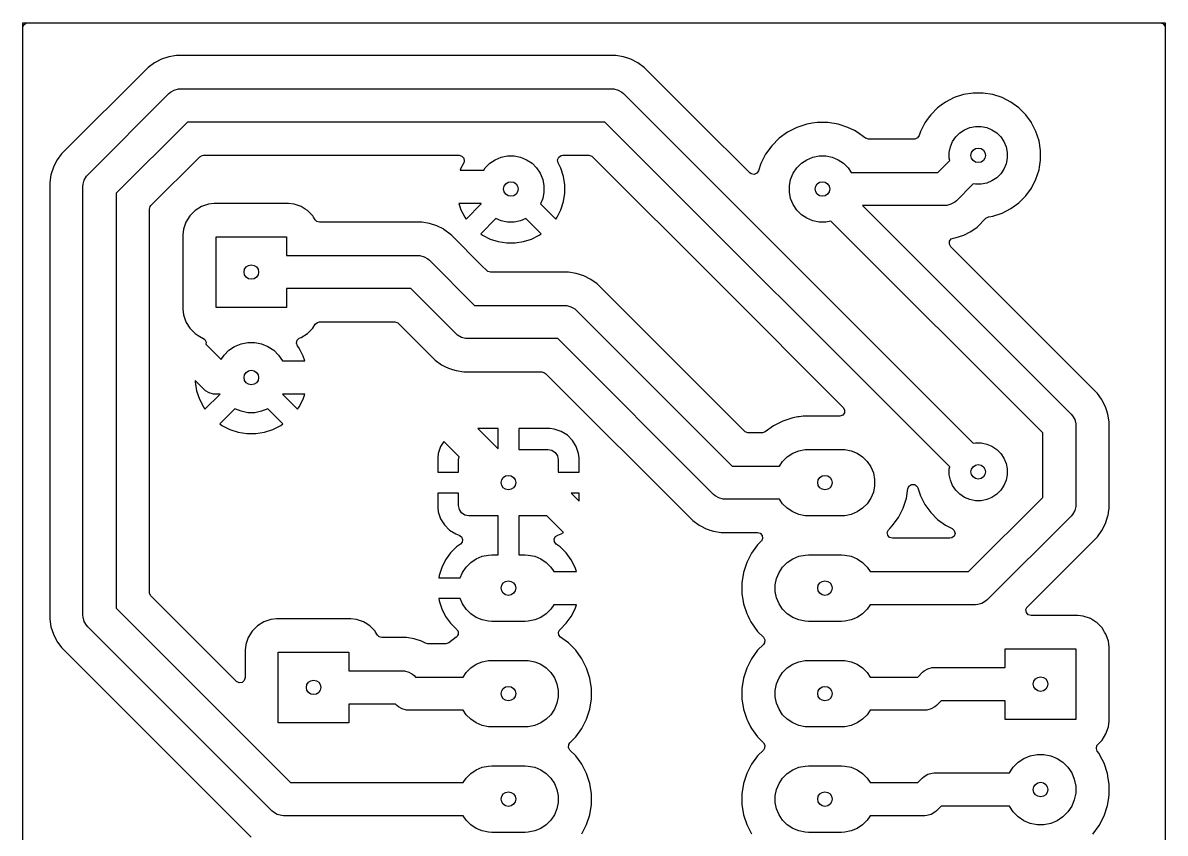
# Model space of a CAD drawing. Extents: x 109.5 to 137, y -107 to -69.5.
# Drawn here: x 109.5 to 137, y -89.01 to -69.5 of the extents above; entities that cross this region are included whole.
import ezdxf

# ---------------------------------------------------------------- set-up
doc = ezdxf.new("R2010")
doc.units = 0
doc.layers.add('BLACK', color=7, linetype='CONTINUOUS')

msp = doc.modelspace()

# ---------------------------------------------------------------- linework, layer by layer
at = {"layer": 'BLACK', "linetype": 'CONTINUOUS'}
for p, q in [((109.5, -69.5), (137, -69.5)), ((109.5, -107), (109.5, -69.5)), ((109.5, -69.624), (109.519685, -69.556961)), ((109.519685, -69.556961), (109.572489, -69.511206)), ((109.572489, -69.511206), (109.624, -69.5)), ((109.624, -69.5), (136.876, -69.5)), ((136.876, -69.5), (136.943039, -69.519685)), ((136.943039, -69.519685), (136.988794, -69.572489)), ((136.988794, -69.572489), (137, -69.624)), ((137, -69.5), (137, -107)), ((109.5, -73.343713), (109.5, -69.624)), ((137, -69.624), (137, -106.876)), ((112.836165, -70.375254), (112.6678, -70.46104)), ((113.015885, -70.316859), (112.836165, -70.375254)), ((113.202513, -70.2873), (113.015885, -70.316859)), ((113.202518, -70.2873), (113.202513, -70.2873)), ((113.391481, -70.2873), (113.202518, -70.2873)), ((123.772281, -70.2873), (113.391481, -70.2873)), ((123.772286, -70.2873), (123.772281, -70.2873)), ((123.958918, -70.316859), (123.772286, -70.2873)), ((124.138636, -70.375254), (123.958918, -70.316859)), ((124.306999, -70.46104), (124.138636, -70.375254)), ((112.514923, -70.572112), (110.430906, -72.656129)), ((112.6678, -70.46104), (112.514923, -70.572112)), ((124.459874, -70.57211), (124.306999, -70.46104)), ((125.79133, -71.903567), (124.459874, -70.57211)), ((111.063757, -73.155357), (113.014157, -71.204957)), ((113.014157, -71.204957), (113.053495, -71.170459)), ((113.053495, -71.170459), (113.143926, -71.118248)), ((113.143926, -71.118248), (113.24479, -71.091222)), ((113.24479, -71.091222), (113.297, -71.0878)), ((113.297, -71.0878), (123.6778, -71.0878)), ((123.6778, -71.0878), (123.73001, -71.091222)), ((123.73001, -71.091222), (123.830874, -71.118248)), ((123.830874, -71.118248), (123.921305, -71.170459)), ((123.921305, -71.170459), (123.960643, -71.204957)), ((123.960643, -71.204957), (132.379398, -79.623712)), ((132.381903, -71.1895), (132.148631, -71.226446)), ((132.381908, -71.1895), (132.381903, -71.1895)), ((132.618092, -71.1895), (132.381908, -71.1895)), ((132.618097, -71.1895), (132.618092, -71.1895)), ((132.851368, -71.226446), (132.618097, -71.1895)), ((131.60455, -71.485862), (131.52249, -71.545483)), ((131.713566, -71.406657), (131.60455, -71.485862)), ((131.924003, -71.299433), (131.713566, -71.406657)), ((132.148631, -71.226446), (131.924003, -71.299433)), ((133.075996, -71.299433), (132.851368, -71.226446)), ((133.286433, -71.406657), (133.075996, -71.299433)), ((133.47751, -71.545483), (133.286433, -71.406657)), ((131.355483, -71.71249), (131.295862, -71.79455)), ((131.355485, -71.712488), (131.355483, -71.71249)), ((131.522487, -71.545485), (131.355485, -71.712487)), ((131.355485, -71.712487), (131.355485, -71.712488)), ((131.522488, -71.545485), (131.522487, -71.545485)), ((131.52249, -71.545483), (131.522488, -71.545485)), ((133.644517, -71.71249), (133.47751, -71.545483)), ((133.780388, -71.8995), (133.644517, -71.71249)), ((113.462686, -71.8878), (111.7466, -73.603886)), ((123.512114, -71.8878), (113.462686, -71.8878)), ((131.813712, -80.189398), (123.512114, -71.8878)), ((127.002682, -73.114919), (125.79133, -71.903567)), ((128.135616, -72.01676), (127.911151, -72.131132)), ((128.375214, -71.93891), (128.135616, -72.01676)), ((128.499626, -71.919205), (128.375214, -71.93891)), ((128.624038, -71.8995), (128.499626, -71.919205)), ((128.875962, -71.8995), (128.624038, -71.8995)), ((129.124785, -71.93891), (128.875962, -71.8995)), ((129.364383, -72.01676), (129.124785, -71.93891)), ((129.518747, -72.095413), (129.364383, -72.01676)), ((131.216657, -71.903566), (131.109433, -72.114005)), ((131.295862, -71.79455), (131.216657, -71.903566)), ((132.170022, -72.072655), (132.296801, -72.020142)), ((132.296801, -72.020142), (132.431388, -71.993371)), ((132.431388, -71.993371), (132.568612, -71.993371)), ((132.568612, -71.993371), (132.703199, -72.020142)), ((132.703199, -72.020142), (132.829978, -72.072655)), ((133.783342, -71.903566), (133.780388, -71.8995)), ((133.890566, -72.114003), (133.783342, -71.903566)), ((127.707345, -72.279205), (127.529205, -72.457345)), ((127.70735, -72.279201), (127.707345, -72.279205)), ((127.911151, -72.131132), (127.70735, -72.279201)), ((129.588845, -72.13113), (129.518747, -72.095413)), ((129.588847, -72.131131), (129.588845, -72.13113)), ((129.588848, -72.131132), (129.588847, -72.131131)), ((129.787993, -72.275818), (129.588848, -72.131132)), ((129.793839, -72.279815), (129.787993, -72.275818)), ((129.860878, -72.2995), (129.793839, -72.279815)), ((130.959071, -72.2995), (129.860878, -72.2995)), ((130.973206, -72.298692), (130.959071, -72.2995)), ((131.037564, -72.271494), (130.973206, -72.298692)), ((131.077002, -72.213818), (131.037564, -72.271494)), ((131.109433, -72.114005), (131.077002, -72.213818)), ((131.882655, -72.360022), (131.958893, -72.245925)), ((131.958893, -72.245925), (132.055925, -72.148893)), ((132.055925, -72.148893), (132.170022, -72.072655)), ((132.829978, -72.072655), (132.944075, -72.148893)), ((132.944075, -72.148893), (133.041107, -72.245925)), ((133.041107, -72.245925), (133.117345, -72.360022)), ((133.963553, -72.338631), (133.890566, -72.114003)), ((127.529201, -72.45735), (127.381132, -72.661151)), ((127.529205, -72.457345), (127.529201, -72.45735)), ((131.803371, -72.621388), (131.830142, -72.486801)), ((131.830142, -72.486801), (131.882655, -72.360022)), ((133.117345, -72.360022), (133.169858, -72.486801)), ((133.169858, -72.486801), (133.196629, -72.621388)), ((134.0005, -72.571902), (133.963553, -72.338631)), ((134.0005, -72.808097), (134.0005, -72.571902)), ((110.31984, -72.809), (110.234054, -72.977363)), ((110.373471, -72.735185), (110.31984, -72.809)), ((110.38601, -72.717926), (110.373471, -72.735185)), ((110.391874, -72.709854), (110.38601, -72.717926)), ((110.430906, -72.656129), (110.391874, -72.709854)), ((112.583419, -73.899145), (113.757945, -72.724619)), ((113.757945, -72.724619), (113.819268, -72.691134)), ((113.819268, -72.691134), (113.845626, -72.6883)), ((113.845626, -72.6883), (120.002208, -72.6883)), ((120.002208, -72.6883), (120.069247, -72.707985)), ((120.112693, -72.868595), (120.045244, -73.000968)), ((120.069247, -72.707985), (120.115002, -72.760789)), ((120.124946, -72.829947), (120.112693, -72.868595)), ((120.115002, -72.760789), (120.124946, -72.829947)), ((120.742485, -72.881592), (120.872883, -72.794463)), ((120.872883, -72.794463), (121.017772, -72.734448)), ((121.017772, -72.734448), (121.171586, -72.703852)), ((121.171586, -72.703852), (121.328414, -72.703852)), ((121.328414, -72.703852), (121.482228, -72.734448)), ((121.482228, -72.734448), (121.627117, -72.794463)), ((121.627117, -72.794463), (121.757515, -72.881592)), ((122.374411, -72.799926), (122.400687, -72.735185)), ((122.387307, -72.868595), (122.374411, -72.799926)), ((122.454755, -73.000968), (122.387307, -72.868595)), ((122.400687, -72.735185), (122.457794, -72.694928)), ((122.457794, -72.694928), (122.497792, -72.6883)), ((122.497792, -72.6883), (123.129174, -72.6883)), ((123.129174, -72.6883), (123.196213, -72.707985)), ((123.196213, -72.707985), (123.216855, -72.724619)), ((123.216855, -72.724619), (126.279748, -75.787512)), ((127.381132, -72.661151), (127.26676, -72.885616)), ((128.242485, -72.881592), (128.372883, -72.794463)), ((128.372883, -72.794463), (128.517772, -72.734448)), ((128.517772, -72.734448), (128.671586, -72.703852)), ((128.671586, -72.703852), (128.828414, -72.703852)), ((128.828414, -72.703852), (128.982228, -72.734448)), ((128.982228, -72.734448), (129.127117, -72.794463)), ((129.127117, -72.794463), (129.257515, -72.881592)), ((131.524314, -73.1), (131.813712, -72.810601)), ((131.803371, -72.758612), (131.803371, -72.621388)), ((131.813712, -72.810601), (131.803371, -72.758612)), ((133.196629, -72.758612), (133.169858, -72.893199)), ((133.196629, -72.621388), (133.196629, -72.758612)), ((133.97369, -72.977368), (134.0005, -72.808097)), ((110.234054, -72.977363), (110.175659, -73.157081)), ((120.045244, -73.000968), (120.029865, -73.0483)), ((120.029865, -73.0483), (120.594298, -73.0483)), ((120.594298, -73.0483), (120.631592, -72.992485)), ((120.631592, -72.992485), (120.742485, -72.881592)), ((121.757515, -72.881592), (121.868408, -72.992485)), ((121.868408, -72.992485), (121.955537, -73.122883)), ((121.955537, -73.122883), (122.015552, -73.267772)), ((122.51799, -73.195582), (122.454755, -73.000968)), ((127.035651, -73.138515), (127.002682, -73.114919)), ((127.104497, -73.15043), (127.035651, -73.138515)), ((127.168856, -73.123232), (127.104497, -73.15043)), ((127.208294, -73.065557), (127.168856, -73.123232)), ((127.26676, -72.885616), (127.208294, -73.065557)), ((127.984448, -73.267772), (128.044463, -73.122883)), ((128.044463, -73.122883), (128.131592, -72.992485)), ((128.131592, -72.992485), (128.242485, -72.881592)), ((129.257515, -72.881592), (129.368408, -72.992485)), ((129.368408, -72.992485), (129.440247, -73.1)), ((129.440247, -73.1), (131.524314, -73.1)), ((133.041107, -73.134075), (132.944075, -73.231107)), ((133.117345, -73.019978), (133.041107, -73.134075)), ((133.169858, -72.893199), (133.117345, -73.019978)), ((133.890568, -73.265992), (133.963553, -73.041368)), ((133.963553, -73.041368), (133.97369, -72.977368)), ((109.5, -106.876), (109.5, -73.343713)), ((110.175659, -73.157081), (110.1461, -73.343713)), ((110.1461, -73.343713), (110.1461, -83.854386)), ((110.9466, -73.4382), (110.950022, -73.38599)), ((110.950022, -73.38599), (110.977048, -73.285126)), ((110.977048, -73.285126), (111.029259, -73.194695)), ((111.029259, -73.194695), (111.063757, -73.155357)), ((122.015552, -73.267772), (122.046148, -73.421586)), ((122.046148, -73.421586), (122.046148, -73.578414)), ((122.55, -73.397682), (122.51799, -73.195582)), ((122.55, -73.602317), (122.55, -73.397682)), ((127.953852, -73.421586), (127.984448, -73.267772)), ((127.953852, -73.578414), (127.953852, -73.421586)), ((132.379398, -73.376287), (131.972843, -73.782843)), ((132.431388, -73.386629), (132.379398, -73.376287)), ((132.568612, -73.386629), (132.431388, -73.386629)), ((132.703199, -73.359858), (132.568612, -73.386629)), ((132.829978, -73.307345), (132.703199, -73.359858)), ((132.944075, -73.231107), (132.829978, -73.307345)), ((133.783343, -73.476433), (133.890568, -73.265992)), ((110.9466, -83.7599), (110.9466, -73.4382)), ((111.7466, -73.603886), (111.7466, -83.594214)), ((122.046148, -73.578414), (122.015552, -73.732228)), ((122.51799, -73.804417), (122.55, -73.602317)), ((127.984448, -73.732228), (127.953852, -73.578414)), ((133.47751, -73.834517), (133.644517, -73.66751)), ((133.644517, -73.66751), (133.783343, -73.476433)), ((112.5471, -73.986826), (112.566785, -73.919787)), ((112.566785, -73.919787), (112.583419, -73.899145)), ((113.800476, -73.924211), (113.647737, -74.020184)), ((113.970745, -73.864631), (113.800476, -73.924211)), ((113.97075, -73.86463), (113.970745, -73.864631)), ((114.105039, -73.8495), (113.97075, -73.86463)), ((114.105046, -73.8495), (114.105039, -73.8495)), ((115.894954, -73.8495), (114.105046, -73.8495)), ((115.89496, -73.8495), (115.894954, -73.8495)), ((116.029249, -73.86463), (115.89496, -73.8495)), ((116.029254, -73.864631), (116.029249, -73.86463)), ((116.199523, -73.924211), (116.029254, -73.864631)), ((116.299173, -73.986826), (116.199523, -73.924211)), ((119.996268, -73.8483), (120.045244, -73.999031)), ((120.532527, -73.8483), (119.996268, -73.8483)), ((120.170524, -74.225922), (120.537101, -73.859344)), ((120.537101, -73.859344), (120.532527, -73.8483)), ((122.015552, -73.732228), (121.962898, -73.859345)), ((121.962898, -73.859345), (122.329474, -74.225921)), ((122.454755, -73.999031), (122.51799, -73.804417)), ((128.044463, -73.877117), (127.984448, -73.732228)), ((128.131592, -74.007515), (128.044463, -73.877117)), ((131.69, -73.9), (129.715686, -73.9)), ((129.715686, -73.9), (134.735543, -78.919858)), ((131.74221, -73.896578), (131.69, -73.9)), ((131.843074, -73.869552), (131.74221, -73.896578)), ((131.933505, -73.817341), (131.843074, -73.869552)), ((131.972843, -73.782843), (131.933505, -73.817341)), ((133.075992, -74.080568), (133.286433, -73.973343)), ((133.286433, -73.973343), (133.47751, -73.834517)), ((112.5471, -83.211274), (112.5471, -73.986826)), ((113.520184, -74.147737), (113.424211, -74.300476)), ((113.647737, -74.020184), (113.520184, -74.147737)), ((116.352262, -74.020184), (116.299173, -73.986826)), ((116.479816, -74.147738), (116.352262, -74.020184)), ((116.497323, -74.1756), (116.479816, -74.147738)), ((116.538713, -74.241472), (116.497323, -74.1756)), ((116.576668, -74.279815), (116.538713, -74.241472)), ((120.045244, -73.999031), (120.138141, -74.18135)), ((120.138141, -74.18135), (120.138147, -74.181359)), ((120.138147, -74.181359), (120.170523, -74.225921)), ((120.170523, -74.225921), (120.170524, -74.225922)), ((120.890653, -74.212897), (120.524076, -74.579474)), ((121.017772, -74.265552), (120.890653, -74.212897)), ((121.609345, -74.212898), (121.482228, -74.265552)), ((121.975921, -74.579474), (121.609345, -74.212898)), ((122.329474, -74.225921), (122.361859, -74.181349)), ((122.361859, -74.181349), (122.454755, -73.999031)), ((128.242485, -74.118408), (128.131592, -74.007515)), ((128.372883, -74.205537), (128.242485, -74.118408)), ((128.517772, -74.265552), (128.372883, -74.205537)), ((132.472074, -74.41569), (132.683676, -74.204086)), ((132.683676, -74.204086), (132.744995, -74.170604)), ((132.744995, -74.170604), (132.751912, -74.169304)), ((132.751912, -74.169304), (132.851368, -74.153553)), ((132.851368, -74.153553), (133.075992, -74.080568)), ((113.36463, -74.47075), (113.3495, -74.605039)), ((113.364631, -74.470745), (113.36463, -74.47075)), ((113.424211, -74.300476), (113.364631, -74.470745)), ((116.643707, -74.2995), (116.576668, -74.279815)), ((119.102081, -74.2995), (116.643707, -74.2995)), ((119.102086, -74.2995), (119.102081, -74.2995)), ((119.288718, -74.329059), (119.102086, -74.2995)), ((119.468436, -74.387454), (119.288718, -74.329059)), ((119.631902, -74.470745), (119.468436, -74.387454)), ((119.636799, -74.47324), (119.631902, -74.470745)), ((119.789674, -74.58431), (119.636799, -74.47324)), ((121.171586, -74.296148), (121.017772, -74.265552)), ((121.328414, -74.296148), (121.171586, -74.296148)), ((121.482228, -74.265552), (121.328414, -74.296148)), ((128.671586, -74.296148), (128.517772, -74.265552)), ((128.828414, -74.296148), (128.671586, -74.296148)), ((128.955235, -74.270921), (128.828414, -74.296148)), ((134.0527, -79.368385), (128.955235, -74.270921)), ((132.319199, -74.52676), (132.472074, -74.41569)), ((113.3495, -74.605039), (113.3495, -76.39496)), ((114.15, -76.35), (114.15, -74.65)), ((114.15, -74.65), (115.85, -74.65)), ((115.85, -74.65), (115.85, -75.1)), ((119.789675, -74.584311), (119.789674, -74.58431)), ((119.789676, -74.584312), (119.789675, -74.584311)), ((119.82526, -74.619896), (119.789676, -74.584312)), ((120.552289, -75.346926), (119.82526, -74.619896)), ((120.524076, -74.579474), (120.56865, -74.611859)), ((120.56865, -74.611859), (120.750968, -74.704755)), ((120.750968, -74.704755), (120.945582, -74.76799)), ((120.945582, -74.76799), (121.147683, -74.8)), ((121.147683, -74.8), (121.352317, -74.8)), ((121.352317, -74.8), (121.554417, -74.76799)), ((121.554417, -74.76799), (121.749031, -74.704755)), ((121.749031, -74.704755), (121.931349, -74.611859)), ((121.931349, -74.611859), (121.975921, -74.579474)), ((131.805487, -74.829886), (131.810471, -74.760194)), ((131.810471, -74.760194), (131.852343, -74.704261)), ((131.852343, -74.704261), (131.907255, -74.681055)), ((131.907255, -74.681055), (131.971118, -74.67094)), ((131.971118, -74.67094), (132.150832, -74.612547)), ((132.150832, -74.612547), (132.319199, -74.52676)), ((131.83897, -74.891206), (131.805487, -74.829886)), ((135.234773, -78.28701), (131.83897, -74.891206)), ((115.85, -75.1), (119.0076, -75.1)), ((119.0076, -75.1), (119.05981, -75.103422)), ((119.05981, -75.103422), (119.160674, -75.130448)), ((119.160674, -75.130448), (119.251105, -75.182659)), ((119.251105, -75.182659), (119.290443, -75.217157)), ((119.290443, -75.217157), (120.376486, -76.3032)), ((120.671744, -75.466381), (120.552289, -75.346926)), ((120.692386, -75.483015), (120.671744, -75.466381)), ((120.759425, -75.5027), (120.692386, -75.483015)), ((122.635981, -75.5027), (120.759425, -75.5027)), ((122.635986, -75.5027), (122.635981, -75.5027)), ((122.822618, -75.532259), (122.635986, -75.5027)), ((123.002336, -75.590654), (122.822618, -75.532259)), ((123.170699, -75.67644), (123.002336, -75.590654)), ((118.841914, -75.9), (115.85, -75.9)), ((115.85, -75.9), (115.85, -76.35)), ((119.927957, -76.986043), (118.841914, -75.9)), ((123.323574, -75.78751), (123.170699, -75.67644)), ((123.323576, -75.787512), (123.323574, -75.78751)), ((126.869245, -79.333181), (123.323576, -75.787512)), ((126.279748, -75.787512), (129.250056, -78.757819)), ((113.3495, -76.39496), (113.36463, -76.529249)), ((115.85, -76.35), (114.15, -76.35)), ((120.376486, -76.3032), (122.5415, -76.3032)), ((122.5415, -76.3032), (122.59371, -76.306622)), ((122.59371, -76.306622), (122.694574, -76.333648)), ((122.694574, -76.333648), (122.785005, -76.385859)), ((122.785005, -76.385859), (122.824343, -76.420357)), ((122.824343, -76.420357), (126.573986, -80.17)), ((113.36463, -76.529249), (113.364631, -76.529254)), ((113.364631, -76.529254), (113.424211, -76.699523)), ((113.424211, -76.699523), (113.4322, -76.712237)), ((113.4322, -76.712237), (113.520184, -76.852262)), ((116.538713, -76.758528), (116.591048, -76.712237)), ((116.591048, -76.712237), (116.643707, -76.7005)), ((116.643707, -76.7005), (118.458974, -76.7005)), ((118.458974, -76.7005), (118.526013, -76.720185)), ((118.526013, -76.720185), (118.546655, -76.736819)), ((113.520184, -76.852262), (113.647738, -76.979816)), ((113.647738, -76.979816), (113.724108, -77.027802)), ((116.199522, -77.075789), (116.352262, -76.979816)), ((116.352262, -76.979816), (116.479816, -76.852262)), ((116.479816, -76.852262), (116.538713, -76.758528)), ((118.546655, -76.736819), (119.428727, -77.61889)), ((119.967295, -77.020541), (119.927957, -76.986043)), ((113.724108, -77.027802), (113.800479, -77.07579)), ((113.800479, -77.07579), (113.827598, -77.085279)), ((113.827598, -77.085279), (113.884375, -77.126)), ((113.884375, -77.126), (113.910123, -77.190953)), ((113.910123, -77.190953), (113.901446, -77.23516)), ((113.901446, -77.23516), (114.272489, -77.606203)), ((114.599313, -77.290367), (114.753258, -77.226601)), ((114.753258, -77.226601), (114.916685, -77.194093)), ((114.916685, -77.194093), (115.083315, -77.194093)), ((115.083315, -77.194093), (115.246742, -77.226601)), ((115.246742, -77.226601), (115.400687, -77.290367)), ((116.089556, -77.209401), (116.105381, -77.141347)), ((116.113036, -77.275207), (116.089556, -77.209401)), ((116.105381, -77.141347), (116.155487, -77.092652)), ((116.155487, -77.092652), (116.172402, -77.085279)), ((116.172402, -77.085279), (116.199519, -77.07579)), ((116.199518, -77.07579), (116.199522, -77.075789)), ((116.199519, -77.07579), (116.199518, -77.07579)), ((120.057726, -77.072752), (119.967295, -77.020541)), ((120.15859, -77.099778), (120.057726, -77.072752)), ((120.2108, -77.1032), (120.15859, -77.099778)), ((122.375814, -77.1032), (120.2108, -77.1032)), ((126.125457, -80.852843), (122.375814, -77.1032)), ((114.272489, -77.606203), (114.342941, -77.500766)), ((114.342941, -77.500766), (114.460766, -77.382941)), ((114.460766, -77.382941), (114.599313, -77.290367)), ((115.400687, -77.290367), (115.539234, -77.382941)), ((115.539234, -77.382941), (115.657059, -77.500766)), ((115.657059, -77.500766), (115.749633, -77.639313)), ((116.154622, -77.332445), (116.113036, -77.275207)), ((116.251095, -77.521782), (116.154622, -77.332445)), ((116.289506, -77.64), (116.251095, -77.521782)), ((115.749633, -77.639313), (115.749918, -77.64)), ((115.749918, -77.64), (116.289506, -77.64)), ((119.428727, -77.61889), (119.581601, -77.72996)), ((119.581601, -77.72996), (119.661147, -77.77049)), ((119.661147, -77.77049), (119.749963, -77.815745)), ((119.749963, -77.815745), (119.749965, -77.815745)), ((119.749965, -77.815745), (119.749968, -77.815747)), ((119.749968, -77.815747), (119.846176, -77.847007)), ((119.846176, -77.847007), (119.929681, -77.87414)), ((119.929681, -77.87414), (120.116314, -77.9037)), ((120.116314, -77.9037), (120.116319, -77.9037)), ((120.116319, -77.9037), (120.305282, -77.9037)), ((120.305282, -77.9037), (120.520826, -77.9037)), ((120.520826, -77.9037), (121.992874, -77.9037)), ((121.992874, -77.9037), (122.059913, -77.923385)), ((122.059913, -77.923385), (122.080555, -77.940019)), ((122.080555, -77.940019), (125.626226, -81.48569)), ((113.857757, -78.322843), (113.65, -78.115086)), ((113.65, -78.115086), (113.65, -78.146246)), ((113.65, -78.146246), (113.683242, -78.356127)), ((113.683242, -78.356127), (113.683242, -78.35613)), ((113.683242, -78.35613), (113.748904, -78.558217)), ((113.897095, -78.357341), (113.857757, -78.322843)), ((113.987526, -78.409552), (113.897095, -78.357341)), ((135.36839, -78.420627), (135.234773, -78.28701)), ((113.748904, -78.558217), (113.845375, -78.74755)), ((113.884728, -78.801716), (114.246443, -78.44)), ((114.08839, -78.436578), (113.987526, -78.409552)), ((114.1406, -78.44), (114.08839, -78.436578)), ((114.246443, -78.44), (114.1406, -78.44)), ((115.753553, -78.44), (116.11527, -78.801717)), ((116.289506, -78.44), (115.753553, -78.44)), ((116.154622, -78.747554), (116.251095, -78.558217)), ((116.251095, -78.558217), (116.289506, -78.44)), ((135.468355, -78.558217), (135.36839, -78.420627)), ((135.479459, -78.5735), (135.468355, -78.558217)), ((135.565245, -78.741863), (135.479459, -78.5735)), ((113.845375, -78.74755), (113.884728, -78.801716)), ((114.602569, -78.790981), (114.238282, -79.155269)), ((114.753258, -78.853399), (114.602569, -78.790981)), ((114.916685, -78.885907), (114.753258, -78.853399)), ((115.083315, -78.885907), (114.916685, -78.885907)), ((115.246742, -78.853399), (115.083315, -78.885907)), ((115.397428, -78.790982), (115.246742, -78.853399)), ((115.761717, -79.15527), (115.397428, -78.790982)), ((116.11527, -78.801716), (116.154622, -78.747554)), ((116.11527, -78.801717), (116.11527, -78.801716)), ((129.278557, -78.888834), (129.236685, -78.944767)), ((129.250056, -78.757819), (129.283541, -78.819142)), ((129.283541, -78.819142), (129.278557, -78.888834)), ((134.735543, -78.919858), (134.770041, -78.959195)), ((135.565245, -78.741865), (135.565245, -78.741863)), ((135.565246, -78.741866), (135.565245, -78.741865)), ((135.590355, -78.819142), (135.565246, -78.741866)), ((135.62364, -78.921581), (135.590355, -78.819142)), ((135.6532, -79.108213), (135.62364, -78.921581)), ((114.238282, -79.155269), (114.238282, -79.15527)), ((114.238282, -79.15527), (114.292449, -79.194624)), ((114.292449, -79.194624), (114.481782, -79.291095)), ((115.518217, -79.291095), (115.707554, -79.194622)), ((115.707554, -79.194622), (115.761716, -79.15527)), ((115.761716, -79.15527), (115.761717, -79.15527)), ((127.795616, -79.08676), (127.571151, -79.201132)), ((128.035214, -79.00891), (127.795616, -79.08676)), ((128.159626, -78.989205), (128.035214, -79.00891)), ((128.188076, -78.984699), (128.159626, -78.989205)), ((128.284038, -78.9695), (128.188076, -78.984699)), ((129.162375, -78.9695), (128.284038, -78.9695)), ((129.171221, -78.969184), (129.162375, -78.9695)), ((129.236685, -78.944767), (129.171221, -78.969184)), ((134.770041, -78.959195), (134.822252, -79.049626)), ((134.822252, -79.049626), (134.822252, -79.049627)), ((134.822252, -79.049627), (134.849278, -79.15049)), ((134.849278, -79.15049), (134.8527, -79.2027)), ((135.6532, -81.186286), (135.6532, -79.108213)), ((114.481782, -79.291095), (114.68387, -79.356757)), ((114.68387, -79.356757), (114.893754, -79.39)), ((114.893754, -79.39), (115.106246, -79.39)), ((115.106246, -79.39), (115.316127, -79.356757)), ((115.316127, -79.356757), (115.31613, -79.356757)), ((115.31613, -79.356757), (115.518217, -79.291095)), ((120.94, -79.27), (120.455685, -79.27)), ((120.455685, -79.27), (120.94, -79.754314)), ((120.94, -79.754314), (120.94, -79.27)), ((122.189986, -79.27), (121.44, -79.27)), ((121.44, -79.27), (121.44, -79.77)), ((122.29269, -79.280493), (122.189986, -79.27)), ((122.292697, -79.280494), (122.29269, -79.280493)), ((122.459119, -79.335641), (122.292697, -79.280494)), ((122.459124, -79.335643), (122.459119, -79.335641)), ((122.608345, -79.427684), (122.459124, -79.335643)), ((122.732315, -79.551654), (122.608345, -79.427684)), ((126.889887, -79.349815), (126.869245, -79.333181)), ((126.956926, -79.3695), (126.889887, -79.349815)), ((127.299122, -79.3695), (126.956926, -79.3695)), ((127.306201, -79.369298), (127.299122, -79.3695)), ((127.372007, -79.345818), (127.306201, -79.369298)), ((127.571151, -79.201132), (127.372007, -79.345818)), ((134.0527, -80.926114), (134.0527, -79.368385)), ((134.8527, -79.2027), (134.8527, -81.0918)), ((119.555641, -79.70088), (119.500494, -79.867302)), ((119.555643, -79.700875), (119.555641, -79.70088)), ((119.631769, -79.577455), (119.555643, -79.700875)), ((120.003988, -79.949673), (119.631769, -79.577455)), ((122.824356, -79.700875), (122.732315, -79.551654)), ((122.824358, -79.70088), (122.824356, -79.700875)), ((122.879505, -79.867302), (122.824358, -79.70088)), ((132.379398, -79.623712), (132.431388, -79.613371)), ((132.431388, -79.613371), (132.568612, -79.613371)), ((132.568612, -79.613371), (132.703199, -79.640142)), ((132.703199, -79.640142), (132.829978, -79.692655)), ((132.829978, -79.692655), (132.944075, -79.768893)), ((119.500493, -79.867309), (119.49, -79.970013)), ((119.49, -79.970013), (119.49, -80.32)), ((119.500494, -79.867302), (119.500493, -79.867309)), ((119.99, -80.02), (120.003988, -79.949673)), ((119.99, -80.32), (119.99, -80.02)), ((121.44, -79.77), (122.14, -79.77)), ((122.14, -79.77), (122.235671, -79.78903)), ((122.235671, -79.78903), (122.316777, -79.843223)), ((122.316777, -79.843223), (122.37097, -79.924329)), ((122.37097, -79.924329), (122.39, -80.02)), ((122.39, -80.02), (122.39, -80.32)), ((122.889998, -79.970013), (122.879505, -79.867302)), ((122.889999, -79.970028), (122.889998, -79.970013)), ((122.889999, -80.32), (122.889999, -79.970028)), ((127.791592, -80.062485), (127.902485, -79.951592)), ((127.902485, -79.951592), (128.032883, -79.864463)), ((128.032883, -79.864463), (128.177772, -79.804448)), ((128.177772, -79.804448), (128.331586, -79.773852)), ((128.331586, -79.773852), (128.41, -79.77)), ((128.41, -79.77), (129.21, -79.77)), ((129.21, -79.77), (129.288414, -79.773852)), ((129.288414, -79.773852), (129.442228, -79.804448)), ((129.442228, -79.804448), (129.587117, -79.864463)), ((129.587117, -79.864463), (129.717515, -79.951592)), ((129.717515, -79.951592), (129.828408, -80.062485)), ((132.944075, -79.768893), (133.041107, -79.865925)), ((133.041107, -79.865925), (133.117345, -79.980022)), ((133.117345, -79.980022), (133.169858, -80.106801)), ((126.573986, -80.17), (127.719753, -80.17)), ((127.719753, -80.17), (127.791592, -80.062485)), ((129.828408, -80.062485), (129.915537, -80.192883)), ((129.915537, -80.192883), (129.975552, -80.337772)), ((131.803371, -80.241388), (131.813712, -80.189398)), ((131.803371, -80.378612), (131.803371, -80.241388)), ((133.169858, -80.106801), (133.196629, -80.241388)), ((133.196629, -80.241388), (133.196629, -80.378612)), ((119.49, -80.32), (119.99, -80.32)), ((122.39, -80.32), (122.889999, -80.32)), ((129.975552, -80.337772), (130.006148, -80.491586)), ((130.006148, -80.491586), (130.006148, -80.648414)), ((131.830142, -80.513199), (131.803371, -80.378612)), ((131.882655, -80.639978), (131.830142, -80.513199)), ((133.169858, -80.513199), (133.117345, -80.639978)), ((133.196629, -80.378612), (133.169858, -80.513199)), ((119.490001, -80.82), (119.490001, -81.169986)), ((119.99, -80.82), (119.490001, -80.82)), ((119.99, -81.12), (119.99, -80.82)), ((122.89, -80.82), (122.696586, -80.82)), ((122.696586, -80.82), (122.89, -81.013414)), ((122.89, -81.013414), (122.89, -80.82)), ((129.975552, -80.802228), (129.915537, -80.947117)), ((130.006148, -80.648414), (129.975552, -80.802228)), ((130.77109, -80.944785), (130.807431, -80.715335)), ((130.807431, -80.715335), (130.810158, -80.709584)), ((130.809976, -80.703214), (130.824947, -80.678386)), ((130.810158, -80.709584), (130.809976, -80.703214)), ((130.824947, -80.678386), (130.837359, -80.652204)), ((130.837359, -80.652204), (130.842765, -80.648837)), ((130.842765, -80.648837), (130.846056, -80.643381)), ((130.846056, -80.643381), (130.872067, -80.630591)), ((130.872067, -80.630591), (130.89667, -80.615272)), ((130.89667, -80.615272), (130.903039, -80.615362)), ((130.903039, -80.615362), (130.908757, -80.612552)), ((130.908757, -80.612552), (130.937554, -80.615856)), ((130.937554, -80.615856), (130.966533, -80.61627)), ((130.966533, -80.61627), (130.971841, -80.619789)), ((130.971841, -80.619789), (130.978171, -80.620516)), ((130.978171, -80.620516), (131.000607, -80.638861)), ((131.000607, -80.638861), (131.024766, -80.654879)), ((131.024766, -80.654879), (131.028567, -80.661723)), ((131.028567, -80.661723), (131.032261, -80.664744)), ((131.032261, -80.664744), (131.047834, -80.696417)), ((131.047834, -80.696417), (131.109433, -80.885996)), ((131.958893, -80.754075), (131.882655, -80.639978)), ((132.055925, -80.851107), (131.958893, -80.754075)), ((133.041107, -80.754075), (132.944075, -80.851107)), ((133.117345, -80.639978), (133.041107, -80.754075)), ((120.00903, -81.215671), (119.99, -81.12)), ((126.164795, -80.887341), (126.125457, -80.852843)), ((126.255226, -80.939552), (126.164795, -80.887341)), ((126.35609, -80.966578), (126.255226, -80.939552)), ((126.4083, -80.97), (126.35609, -80.966578)), ((127.719753, -80.97), (126.4083, -80.97)), ((127.791592, -81.077515), (127.719753, -80.97)), ((127.902485, -81.188408), (127.791592, -81.077515)), ((129.828408, -81.077515), (129.717515, -81.188408)), ((129.915537, -80.947117), (129.828408, -81.077515)), ((130.693241, -81.184379), (130.77109, -80.944785)), ((131.109433, -80.885996), (131.166155, -80.997318)), ((131.166155, -80.997318), (131.216657, -81.096433)), ((131.216657, -81.096433), (131.355483, -81.28751)), ((132.170022, -80.927345), (132.055925, -80.851107)), ((132.296801, -80.979858), (132.170022, -80.927345)), ((132.268814, -82.71), (134.0527, -80.926114)), ((132.431388, -81.006629), (132.296801, -80.979858)), ((132.568612, -81.006629), (132.431388, -81.006629)), ((132.703199, -80.979858), (132.568612, -81.006629)), ((132.829978, -80.927345), (132.703199, -80.979858)), ((132.944075, -80.851107), (132.829978, -80.927345)), ((134.8527, -81.0918), (134.849278, -81.14401)), ((119.490001, -81.169986), (119.500494, -81.272697)), ((119.500494, -81.272697), (119.555641, -81.439119)), ((120.063223, -81.296777), (120.00903, -81.215671)), ((120.144329, -81.35097), (120.063223, -81.296777)), ((120.24, -81.37), (120.144329, -81.35097)), ((120.94, -81.37), (120.24, -81.37)), ((120.94, -82.31), (120.94, -81.37)), ((121.44, -81.37), (121.44, -82.31)), ((122.115214, -81.37), (121.44, -81.37)), ((122.515065, -81.76985), (122.115214, -81.37)), ((128.032883, -81.275537), (127.902485, -81.188408)), ((128.177772, -81.335552), (128.032883, -81.275537)), ((128.331586, -81.366148), (128.177772, -81.335552)), ((128.41, -81.37), (128.331586, -81.366148)), ((129.21, -81.37), (128.41, -81.37)), ((129.288414, -81.366148), (129.21, -81.37)), ((129.442228, -81.335552), (129.288414, -81.366148)), ((129.587117, -81.275537), (129.442228, -81.335552)), ((129.717515, -81.188408), (129.587117, -81.275537)), ((130.57887, -81.408845), (130.693241, -81.184379)), ((131.355483, -81.28751), (131.52249, -81.454517)), ((134.735543, -81.374643), (132.717343, -83.392843)), ((134.770041, -81.335305), (134.735543, -81.374643)), ((134.822252, -81.244874), (134.770041, -81.335305)), ((134.849278, -81.14401), (134.822252, -81.244874)), ((135.565247, -81.552632), (135.62364, -81.372918)), ((135.62364, -81.372918), (135.624102, -81.37)), ((135.624102, -81.37), (135.637167, -81.28751)), ((135.637167, -81.28751), (135.6532, -81.186286)), ((119.555641, -81.439119), (119.555643, -81.439124)), ((119.555643, -81.439124), (119.647684, -81.588345)), ((119.647684, -81.588345), (119.771654, -81.712315)), ((125.626226, -81.48569), (125.779101, -81.59676)), ((125.779101, -81.59676), (125.810295, -81.612654)), ((125.810295, -81.612654), (125.947463, -81.682545)), ((130.368434, -81.675015), (130.430793, -81.612656)), ((130.430793, -81.612656), (130.57887, -81.408845)), ((131.52249, -81.454517), (131.713567, -81.593343)), ((131.713567, -81.593343), (131.827416, -81.651352)), ((131.827416, -81.651352), (131.873857, -81.675015)), ((135.47946, -81.720999), (135.565247, -81.552632)), ((119.771654, -81.712315), (119.920875, -81.804356)), ((119.920875, -81.804356), (119.92088, -81.804358)), ((119.92088, -81.804358), (120.003651, -81.831786)), ((120.003651, -81.831786), (120.061096, -81.871559)), ((120.061096, -81.871559), (120.087919, -81.936075)), ((120.087919, -81.936075), (120.075604, -82.00485)), ((122.293822, -81.924866), (122.326428, -81.863071)), ((122.299801, -81.99448), (122.293822, -81.924866)), ((122.326428, -81.863071), (122.376348, -81.831786)), ((122.376348, -81.831786), (122.459119, -81.804358)), ((122.459119, -81.804358), (122.459124, -81.804356)), ((122.459124, -81.804356), (122.515065, -81.76985)), ((125.947463, -81.682545), (125.947465, -81.682545)), ((125.947465, -81.682545), (125.947468, -81.682547)), ((125.947468, -81.682547), (126.021033, -81.70645)), ((126.021033, -81.70645), (126.039084, -81.712315)), ((126.039084, -81.712315), (126.127181, -81.74094)), ((126.127181, -81.74094), (126.313814, -81.7705)), ((126.313814, -81.7705), (126.313819, -81.7705)), ((126.313819, -81.7705), (126.502781, -81.7705)), ((126.502781, -81.7705), (127.186689, -81.7705)), ((127.186689, -81.7705), (127.253728, -81.790185)), ((127.253728, -81.790185), (127.299483, -81.842989)), ((127.309427, -81.912147), (127.280402, -81.975703)), ((127.299483, -81.842989), (127.309427, -81.912147)), ((130.310573, -81.767853), (130.339598, -81.704297)), ((130.320517, -81.837011), (130.310573, -81.767853)), ((130.366272, -81.889815), (130.320517, -81.837011)), ((130.339598, -81.704297), (130.34563, -81.697819)), ((130.34563, -81.697819), (130.368434, -81.675015)), ((130.433311, -81.9095), (130.366272, -81.889815)), ((131.817562, -81.9095), (130.433311, -81.9095)), ((131.864195, -81.900397), (131.817562, -81.9095)), ((131.918911, -81.856946), (131.864195, -81.900397)), ((131.873857, -81.675015), (131.924653, -81.72299)), ((131.941448, -81.790811), (131.918911, -81.856946)), ((131.924653, -81.72299), (131.941448, -81.790811)), ((134.03099, -83.211274), (135.36839, -81.873873)), ((135.36839, -81.873873), (135.47946, -81.720999)), ((119.943105, -82.118416), (119.798417, -82.263104)), ((120.037533, -82.04981), (119.943105, -82.118416)), ((120.075604, -82.00485), (120.037533, -82.04981)), ((122.342466, -82.04981), (122.299801, -81.99448)), ((122.436895, -82.118417), (122.342466, -82.04981)), ((122.581582, -82.263104), (122.436895, -82.118417)), ((127.189201, -82.06735), (127.041132, -82.271151)), ((127.189205, -82.067345), (127.189201, -82.06735)), ((127.27437, -81.982181), (127.189205, -82.067345)), ((127.280402, -81.975703), (127.27437, -81.982181)), ((119.67814, -82.42865), (119.585244, -82.61097)), ((119.798417, -82.263105), (119.67814, -82.42865)), ((119.798417, -82.263104), (119.798417, -82.263105)), ((120.171592, -82.602485), (120.282485, -82.491592)), ((120.282485, -82.491592), (120.412883, -82.404463)), ((120.412883, -82.404463), (120.557772, -82.344448)), ((120.557772, -82.344448), (120.711586, -82.313852)), ((120.711586, -82.313852), (120.79, -82.31)), ((120.79, -82.31), (120.94, -82.31)), ((121.44, -82.31), (121.59, -82.31)), ((121.59, -82.31), (121.668414, -82.313852)), ((121.668414, -82.313852), (121.822228, -82.344448)), ((121.822228, -82.344448), (121.967117, -82.404463)), ((121.967117, -82.404463), (122.097515, -82.491592)), ((122.097515, -82.491592), (122.208408, -82.602485)), ((122.581582, -82.263105), (122.581582, -82.263104)), ((122.701859, -82.42865), (122.581582, -82.263105)), ((122.794755, -82.61097), (122.701859, -82.42865)), ((126.92676, -82.495616), (126.84891, -82.735214)), ((127.041132, -82.271151), (126.92676, -82.495616)), ((127.791592, -82.602485), (127.902485, -82.491592)), ((127.902485, -82.491592), (128.032883, -82.404463)), ((128.032883, -82.404463), (128.177772, -82.344448)), ((128.177772, -82.344448), (128.331586, -82.313852)), ((128.331586, -82.313852), (128.41, -82.31)), ((128.41, -82.31), (129.21, -82.31)), ((129.21, -82.31), (129.288414, -82.313852)), ((129.288414, -82.313852), (129.442228, -82.344448)), ((129.442228, -82.344448), (129.587117, -82.404463)), ((129.587117, -82.404463), (129.717515, -82.491592)), ((129.717515, -82.491592), (129.828408, -82.602485)), ((119.585244, -82.61097), (119.522009, -82.805586)), ((120.031809, -82.86), (120.084463, -82.732883)), ((120.084463, -82.732883), (120.171592, -82.602485)), ((122.208408, -82.602485), (122.280247, -82.71)), ((122.280247, -82.71), (122.826932, -82.71)), ((122.826932, -82.71), (122.794755, -82.61097)), ((126.84891, -82.735214), (126.8095, -82.984038)), ((127.644448, -82.877772), (127.704463, -82.732883)), ((127.704463, -82.732883), (127.791592, -82.602485)), ((129.828408, -82.602485), (129.900247, -82.71)), ((129.900247, -82.71), (132.268814, -82.71)), ((119.522009, -82.805586), (119.513391, -82.86)), ((119.513391, -82.86), (120.031809, -82.86)), ((126.8095, -82.984038), (126.8095, -83.235961)), ((127.613852, -83.031586), (127.644448, -82.877772)), ((127.613852, -83.188414), (127.613852, -83.031586)), ((112.549934, -83.237632), (112.5471, -83.211274)), ((112.583419, -83.298955), (112.549934, -83.237632)), ((114.637819, -85.353355), (112.583419, -83.298955)), ((126.8095, -83.235961), (126.84891, -83.484785)), ((127.644448, -83.342228), (127.613852, -83.188414)), ((133.684445, -83.557819), (134.03099, -83.211274)), ((111.7466, -83.594214), (115.942385, -87.79)), ((120.031809, -83.36), (119.513391, -83.36)), ((119.513391, -83.36), (119.522009, -83.414413)), ((119.522009, -83.414413), (119.585244, -83.609029)), ((120.084463, -83.487117), (120.031809, -83.36)), ((120.171592, -83.617515), (120.084463, -83.487117)), ((122.280247, -83.51), (122.208408, -83.617515)), ((122.826932, -83.51), (122.280247, -83.51)), ((122.794755, -83.609029), (122.826932, -83.51)), ((126.84891, -83.484785), (126.92676, -83.724383)), ((127.704463, -83.487117), (127.644448, -83.342228)), ((127.791592, -83.617515), (127.704463, -83.487117)), ((129.900247, -83.51), (129.828408, -83.617515)), ((132.4345, -83.51), (129.900247, -83.51)), ((132.48671, -83.506578), (132.4345, -83.51)), ((132.587574, -83.479552), (132.48671, -83.506578)), ((132.678005, -83.427341), (132.587574, -83.479552)), ((132.717343, -83.392843), (132.678005, -83.427341)), ((133.649388, -83.627853), (133.678413, -83.564297)), ((133.678413, -83.564297), (133.684445, -83.557819)), ((110.1461, -83.854386), (110.175659, -84.041018)), ((110.950022, -83.81211), (110.9466, -83.7599)), ((110.977048, -83.912974), (110.950022, -83.81211)), ((115.470745, -83.864631), (115.300476, -83.924211)), ((115.47075, -83.86463), (115.470745, -83.864631)), ((115.605039, -83.8495), (115.47075, -83.86463)), ((115.605046, -83.8495), (115.605039, -83.8495)), ((117.394954, -83.8495), (115.605046, -83.8495)), ((117.39496, -83.8495), (117.394954, -83.8495)), ((117.529249, -83.86463), (117.39496, -83.8495)), ((117.529254, -83.864631), (117.529249, -83.86463)), ((117.699523, -83.924211), (117.529254, -83.864631)), ((119.585244, -83.609029), (119.67814, -83.791349)), ((119.67814, -83.791349), (119.798417, -83.956894)), ((120.282485, -83.728408), (120.171592, -83.617515)), ((120.412883, -83.815537), (120.282485, -83.728408)), ((120.557772, -83.875552), (120.412883, -83.815537)), ((121.967117, -83.815537), (121.822228, -83.875552)), ((122.097515, -83.728408), (121.967117, -83.815537)), ((122.208408, -83.617515), (122.097515, -83.728408)), ((122.581582, -83.956894), (122.701859, -83.791349)), ((122.701859, -83.791349), (122.794755, -83.609029)), ((126.92676, -83.724383), (126.949748, -83.7695)), ((126.949748, -83.7695), (126.987816, -83.844211)), ((126.987816, -83.844211), (127.028578, -83.924211)), ((127.902485, -83.728408), (127.791592, -83.617515)), ((128.032883, -83.815537), (127.902485, -83.728408)), ((128.177772, -83.875552), (128.032883, -83.815537)), ((129.587117, -83.815537), (129.442228, -83.875552)), ((129.717515, -83.728408), (129.587117, -83.815537)), ((129.828408, -83.617515), (129.717515, -83.728408)), ((133.659332, -83.697011), (133.649388, -83.627853)), ((133.705087, -83.749815), (133.659332, -83.697011)), ((133.772126, -83.7695), (133.705087, -83.749815)), ((134.894954, -83.7695), (133.772126, -83.7695)), ((134.89496, -83.7695), (134.894954, -83.7695)), ((135.029249, -83.78463), (134.89496, -83.7695)), ((135.029254, -83.784631), (135.029249, -83.78463)), ((135.199523, -83.844211), (135.029254, -83.784631)), ((135.326841, -83.924211), (135.199523, -83.844211)), ((110.175659, -84.041018), (110.234054, -84.220736)), ((111.029259, -84.003405), (110.977048, -83.912974)), ((111.063757, -84.042743), (111.029259, -84.003405)), ((115.493858, -88.472843), (111.063757, -84.042743)), ((115.020184, -84.147737), (114.924211, -84.300476)), ((115.147737, -84.020184), (115.020184, -84.147737)), ((115.300476, -83.924211), (115.147737, -84.020184)), ((117.738727, -83.948845), (117.699523, -83.924211)), ((117.852262, -84.020184), (117.738727, -83.948845)), ((117.979816, -84.147738), (117.852262, -84.020184)), ((117.993346, -84.169271), (117.979816, -84.147738)), ((119.798417, -83.956894), (119.798417, -83.956895)), ((119.798417, -83.956895), (119.946552, -84.10503)), ((119.946552, -84.10503), (119.945204, -84.106377)), ((119.945204, -84.106377), (119.953588, -84.119215)), ((119.953588, -84.119215), (119.969929, -84.136029)), ((119.969929, -84.136029), (119.972339, -84.147926)), ((119.972339, -84.147926), (119.978977, -84.15809)), ((120.711586, -83.906148), (120.557772, -83.875552)), ((120.79, -83.91), (120.711586, -83.906148)), ((121.59, -83.91), (120.79, -83.91)), ((121.668414, -83.906148), (121.59, -83.91)), ((121.822228, -83.875552), (121.668414, -83.906148)), ((122.39821, -84.169271), (122.430816, -84.107476)), ((122.430816, -84.107476), (122.433784, -84.104693)), ((122.433784, -84.104693), (122.581582, -83.956895)), ((122.581582, -83.956895), (122.581582, -83.956894)), ((127.028578, -83.924211), (127.041132, -83.948848)), ((127.041132, -83.948848), (127.189201, -84.152649)), ((128.331586, -83.906148), (128.177772, -83.875552)), ((128.41, -83.91), (128.331586, -83.906148)), ((129.21, -83.91), (128.41, -83.91)), ((129.288414, -83.906148), (129.21, -83.91)), ((129.442228, -83.875552), (129.288414, -83.906148)), ((135.352262, -83.940184), (135.326841, -83.924211)), ((135.479816, -84.067738), (135.352262, -83.940184)), ((135.533169, -84.152649), (135.479816, -84.067738)), ((110.234054, -84.220736), (110.301774, -84.353642)), ((110.301774, -84.353642), (110.31984, -84.389099)), ((110.31984, -84.389099), (110.43091, -84.541974)), ((114.924211, -84.300476), (114.864631, -84.470745)), ((118.025522, -84.220478), (117.993346, -84.169271)), ((118.038713, -84.241472), (118.025522, -84.220478)), ((118.076668, -84.279815), (118.038713, -84.241472)), ((118.143707, -84.2995), (118.076668, -84.279815)), ((118.732781, -84.2995), (118.143707, -84.2995)), ((118.732786, -84.2995), (118.732781, -84.2995)), ((118.919418, -84.329059), (118.732786, -84.2995)), ((119.099136, -84.387454), (118.919418, -84.329059)), ((119.194381, -84.435985), (119.099136, -84.387454)), ((119.933144, -84.294214), (119.752007, -84.425818)), ((119.942147, -84.287011), (119.933144, -84.294214)), ((119.944683, -84.282999), (119.942147, -84.287011)), ((119.958455, -84.269616), (119.944683, -84.282999)), ((119.96696, -84.24777), (119.958455, -84.269616)), ((119.979489, -84.227957), (119.96696, -84.24777)), ((119.978977, -84.15809), (119.979148, -84.181531)), ((119.979148, -84.181531), (119.983804, -84.204507)), ((119.983804, -84.204507), (119.9794, -84.215818)), ((119.9794, -84.215818), (119.979489, -84.227957)), ((122.404189, -84.238884), (122.39821, -84.169271)), ((122.446855, -84.294214), (122.404189, -84.238884)), ((122.632649, -84.429201), (122.446855, -84.294214)), ((127.189201, -84.152649), (127.189205, -84.152654)), ((127.189205, -84.152654), (127.32887, -84.292319)), ((127.32887, -84.292319), (127.362355, -84.353642)), ((127.357371, -84.423334), (127.32887, -84.467681)), ((127.362355, -84.353642), (127.357371, -84.423334)), ((135.543613, -84.169271), (135.533169, -84.152649)), ((135.575789, -84.220478), (135.543613, -84.169271)), ((135.603782, -84.300478), (135.575789, -84.220478)), ((135.635368, -84.390745), (135.603782, -84.300478)), ((135.635369, -84.39075), (135.635368, -84.390745)), ((135.641965, -84.449298), (135.635369, -84.39075)), ((110.43091, -84.541974), (114.994627, -89.10569)), ((114.86463, -84.47075), (114.8495, -84.605039)), ((114.8495, -84.605039), (114.8495, -85.265674)), ((114.864631, -84.470745), (114.86463, -84.47075)), ((115.65, -86.35), (115.65, -84.65)), ((115.65, -84.65), (117.35, -84.65)), ((117.35, -84.65), (117.35, -85.1)), ((119.250676, -84.4495), (119.194381, -84.435985)), ((119.679122, -84.4495), (119.250676, -84.4495)), ((119.686201, -84.449298), (119.679122, -84.4495)), ((119.752007, -84.425818), (119.686201, -84.449298)), ((122.632654, -84.429205), (122.632649, -84.429201)), ((122.810794, -84.607345), (122.632654, -84.429205)), ((122.810798, -84.60735), (122.810794, -84.607345)), ((122.939952, -84.785117), (122.810798, -84.60735)), ((127.189201, -84.60735), (127.041132, -84.811151)), ((127.189205, -84.607345), (127.189201, -84.60735)), ((127.32887, -84.467681), (127.189205, -84.607345)), ((133.15, -85.02), (133.15, -84.57)), ((133.15, -84.57), (134.85, -84.57)), ((134.85, -84.57), (134.85, -86.27)), ((135.644382, -84.470745), (135.641965, -84.449298)), ((135.6505, -84.525046), (135.644382, -84.470745)), ((135.6505, -86.314954), (135.6505, -84.525046)), ((120.282485, -85.031592), (120.412883, -84.944463)), ((120.412883, -84.944463), (120.557772, -84.884448)), ((120.557772, -84.884448), (120.711586, -84.853852)), ((120.711586, -84.853852), (120.79, -84.85)), ((120.79, -84.85), (121.59, -84.85)), ((121.59, -84.85), (121.668414, -84.853852)), ((121.668414, -84.853852), (121.822228, -84.884448)), ((121.822228, -84.884448), (121.967117, -84.944463)), ((121.967117, -84.944463), (122.097515, -85.031592)), ((122.95887, -84.811155), (122.939952, -84.785117)), ((123.031747, -84.954184), (122.95887, -84.811155)), ((123.073239, -85.035616), (123.031747, -84.954184)), ((127.041132, -84.811151), (126.92676, -85.035616)), ((127.902485, -85.031592), (128.032883, -84.944463)), ((128.032883, -84.944463), (128.177772, -84.884448)), ((128.177772, -84.884448), (128.331586, -84.853852)), ((128.331586, -84.853852), (128.41, -84.85)), ((128.41, -84.85), (129.21, -84.85)), ((129.21, -84.85), (129.288414, -84.853852)), ((129.288414, -84.853852), (129.442228, -84.884448)), ((129.442228, -84.884448), (129.587117, -84.944463)), ((129.587117, -84.944463), (129.717515, -85.031592)), ((117.35, -85.1), (118.6383, -85.1)), ((118.6383, -85.1), (118.69051, -85.103422)), ((118.69051, -85.103422), (118.791374, -85.130448)), ((118.791374, -85.130448), (118.881805, -85.182659)), ((118.881805, -85.182659), (118.921143, -85.217157)), ((118.921143, -85.217157), (118.953986, -85.25)), ((118.953986, -85.25), (120.099753, -85.25)), ((120.099753, -85.25), (120.171592, -85.142485)), ((120.171592, -85.142485), (120.282485, -85.031592)), ((122.097515, -85.031592), (122.208408, -85.142485)), ((122.208408, -85.142485), (122.295537, -85.272883)), ((123.073239, -85.035618), (123.073239, -85.035616)), ((123.073241, -85.035621), (123.073239, -85.035618)), ((123.15109, -85.275215), (123.073241, -85.035621)), ((126.92676, -85.035616), (126.84891, -85.275214)), ((127.704463, -85.272883), (127.791592, -85.142485)), ((127.791592, -85.142485), (127.902485, -85.031592)), ((129.717515, -85.031592), (129.828408, -85.142485)), ((129.828408, -85.142485), (129.900247, -85.25)), ((129.900247, -85.25), (131.046014, -85.25)), ((131.046014, -85.25), (131.158857, -85.137157)), ((131.158857, -85.137157), (131.198195, -85.102659)), ((131.198195, -85.102659), (131.288626, -85.050448)), ((131.288626, -85.050448), (131.38949, -85.023422)), ((131.38949, -85.023422), (131.4417, -85.02)), ((131.4417, -85.02), (133.15, -85.02)), ((114.644297, -85.359387), (114.637819, -85.353355)), ((114.707853, -85.388412), (114.644297, -85.359387)), ((114.777011, -85.378468), (114.707853, -85.388412)), ((114.829815, -85.332713), (114.777011, -85.378468)), ((114.8495, -85.265674), (114.829815, -85.332713)), ((122.295537, -85.272883), (122.355552, -85.417772)), ((122.355552, -85.417772), (122.386148, -85.571586)), ((123.1905, -85.524038), (123.15109, -85.275215)), ((123.1905, -85.775962), (123.1905, -85.524038)), ((126.84891, -85.275214), (126.8095, -85.524038)), ((126.8095, -85.524038), (126.8095, -85.775961)), ((127.613852, -85.571586), (127.644448, -85.417772)), ((127.644448, -85.417772), (127.704463, -85.272883)), ((122.386148, -85.728414), (122.355552, -85.882228)), ((122.386148, -85.571586), (122.386148, -85.728414)), ((123.15109, -86.024785), (123.1905, -85.775962)), ((126.8095, -85.775961), (126.84891, -86.024785)), ((127.613852, -85.728414), (127.613852, -85.571586)), ((127.644448, -85.882228), (127.613852, -85.728414)), ((118.472614, -85.9), (117.35, -85.9)), ((117.35, -85.9), (117.35, -86.35)), ((118.505457, -85.932843), (118.472614, -85.9)), ((118.544795, -85.967341), (118.505457, -85.932843)), ((118.635226, -86.019552), (118.544795, -85.967341)), ((118.73609, -86.046578), (118.635226, -86.019552)), ((118.7883, -86.05), (118.73609, -86.046578)), ((120.099753, -86.05), (118.7883, -86.05)), ((120.171592, -86.157515), (120.099753, -86.05)), ((122.295537, -86.027117), (122.208408, -86.157515)), ((122.355552, -85.882228), (122.295537, -86.027117)), ((123.073241, -86.264379), (123.15109, -86.024785)), ((126.84891, -86.024785), (126.92676, -86.264383)), ((127.704463, -86.027117), (127.644448, -85.882228)), ((127.791592, -86.157515), (127.704463, -86.027117)), ((129.900247, -86.05), (129.828408, -86.157515)), ((131.2117, -86.05), (129.900247, -86.05)), ((131.26391, -86.046578), (131.2117, -86.05)), ((131.364774, -86.019552), (131.26391, -86.046578)), ((131.455205, -85.967341), (131.364774, -86.019552)), ((131.494543, -85.932843), (131.455205, -85.967341)), ((131.607386, -85.82), (131.494543, -85.932843)), ((133.15, -85.82), (131.607386, -85.82)), ((133.15, -86.27), (133.15, -85.82)), ((117.35, -86.35), (115.65, -86.35)), ((120.282485, -86.268408), (120.171592, -86.157515)), ((120.412883, -86.355537), (120.282485, -86.268408)), ((122.097515, -86.268408), (121.967117, -86.355537)), ((122.208408, -86.157515), (122.097515, -86.268408)), ((122.95887, -86.488845), (123.073241, -86.264379)), ((126.92676, -86.264383), (126.952528, -86.314954)), ((126.952528, -86.314954), (127.020957, -86.449254)), ((127.902485, -86.268408), (127.791592, -86.157515)), ((128.032883, -86.355537), (127.902485, -86.268408)), ((129.717515, -86.268408), (129.587117, -86.355537)), ((129.828408, -86.157515), (129.717515, -86.268408)), ((134.85, -86.27), (133.15, -86.27)), ((135.635368, -86.449255), (135.6505, -86.314954)), ((120.557772, -86.415552), (120.412883, -86.355537)), ((120.711586, -86.446148), (120.557772, -86.415552)), ((120.79, -86.45), (120.711586, -86.446148)), ((121.59, -86.45), (120.79, -86.45)), ((121.668414, -86.446148), (121.59, -86.45)), ((121.822228, -86.415552), (121.668414, -86.446148)), ((121.967117, -86.355537), (121.822228, -86.415552)), ((122.810793, -86.692656), (122.95887, -86.488845)), ((127.020957, -86.449254), (127.041132, -86.488848)), ((127.041132, -86.488848), (127.189201, -86.692649)), ((128.177772, -86.415552), (128.032883, -86.355537)), ((128.331586, -86.446148), (128.177772, -86.415552)), ((128.41, -86.45), (128.331586, -86.446148)), ((129.21, -86.45), (128.41, -86.45)), ((129.288414, -86.446148), (129.21, -86.45)), ((129.442228, -86.415552), (129.288414, -86.446148)), ((129.587117, -86.355537), (129.442228, -86.415552)), ((135.479816, -86.772262), (135.575789, -86.619522)), ((135.575789, -86.619522), (135.635368, -86.449255)), ((122.637645, -86.946358), (122.642629, -86.876666)), ((122.642629, -86.876666), (122.67113, -86.832319)), ((122.67113, -86.832319), (122.740902, -86.762547)), ((122.740902, -86.762547), (122.810793, -86.692656)), ((127.189201, -86.692649), (127.189205, -86.692654)), ((127.189205, -86.692654), (127.32887, -86.832319)), ((127.32887, -86.832319), (127.362355, -86.893642)), ((127.362355, -86.893642), (127.357371, -86.963334)), ((135.343306, -86.967416), (135.359131, -86.899362)), ((135.359131, -86.899362), (135.379423, -86.872655)), ((135.379423, -86.872655), (135.419759, -86.832319)), ((135.419759, -86.832319), (135.479816, -86.772262)), ((122.67113, -87.007681), (122.637645, -86.946358)), ((122.810794, -87.147345), (122.67113, -87.007681)), ((122.810798, -87.14735), (122.810794, -87.147345)), ((122.939952, -87.325117), (122.810798, -87.14735)), ((127.189201, -87.14735), (127.041132, -87.351151)), ((127.189205, -87.147345), (127.189201, -87.14735)), ((127.32887, -87.007681), (127.189205, -87.147345)), ((127.357371, -86.963334), (127.32887, -87.007681)), ((133.599313, -87.210367), (133.753258, -87.146601)), ((133.753258, -87.146601), (133.916685, -87.114093)), ((133.916685, -87.114093), (134.083315, -87.114093)), ((134.083315, -87.114093), (134.246742, -87.146601)), ((134.246742, -87.146601), (134.400687, -87.210367)), ((135.366785, -87.03322), (135.343306, -86.967416)), ((135.411634, -87.094949), (135.366785, -87.03322)), ((135.438331, -87.147345), (135.411634, -87.094949)), ((135.529577, -87.326423), (135.438331, -87.147345)), ((120.412883, -87.484463), (120.557772, -87.424448)), ((120.557772, -87.424448), (120.711586, -87.393852)), ((120.711586, -87.393852), (120.79, -87.39)), ((120.79, -87.39), (121.59, -87.39)), ((121.59, -87.39), (121.668414, -87.393852)), ((121.668414, -87.393852), (121.822228, -87.424448)), ((121.822228, -87.424448), (121.967117, -87.484463)), ((122.95887, -87.351155), (122.939952, -87.325117)), ((123.031747, -87.494184), (122.95887, -87.351155)), ((127.041132, -87.351151), (126.92676, -87.575616)), ((128.032883, -87.484463), (128.177772, -87.424448)), ((128.177772, -87.424448), (128.331586, -87.393852)), ((128.331586, -87.393852), (128.41, -87.39)), ((128.41, -87.39), (129.21, -87.39)), ((129.21, -87.39), (129.288414, -87.393852)), ((129.288414, -87.393852), (129.442228, -87.424448)), ((129.442228, -87.424448), (129.587117, -87.484463)), ((133.250367, -87.559313), (133.342941, -87.420766)), ((133.342941, -87.420766), (133.460766, -87.302941)), ((133.460766, -87.302941), (133.599313, -87.210367)), ((134.400687, -87.210367), (134.539234, -87.302941)), ((134.539234, -87.302941), (134.657059, -87.420766)), ((134.657059, -87.420766), (134.749633, -87.559313)), ((135.529577, -87.326425), (135.529577, -87.326423)), ((135.529579, -87.326428), (135.529577, -87.326425)), ((135.60986, -87.573507), (135.529579, -87.326428)), ((120.099753, -87.79), (120.171592, -87.682485)), ((120.171592, -87.682485), (120.282485, -87.571592)), ((120.282485, -87.571592), (120.412883, -87.484463)), ((121.967117, -87.484463), (122.097515, -87.571592)), ((122.097515, -87.571592), (122.208408, -87.682485)), ((122.208408, -87.682485), (122.295537, -87.812883)), ((123.073239, -87.575616), (123.031747, -87.494184)), ((123.073239, -87.575618), (123.073239, -87.575616)), ((123.073241, -87.575621), (123.073239, -87.575618)), ((123.15109, -87.815215), (123.073241, -87.575621)), ((126.92676, -87.575616), (126.84891, -87.815214)), ((127.704463, -87.812883), (127.791592, -87.682485)), ((127.791592, -87.682485), (127.902485, -87.571592)), ((127.902485, -87.571592), (128.032883, -87.484463)), ((129.587117, -87.484463), (129.717515, -87.571592)), ((129.717515, -87.571592), (129.828408, -87.682485)), ((129.828408, -87.682485), (129.900247, -87.79)), ((131.046014, -87.79), (131.158857, -87.677157)), ((131.158857, -87.677157), (131.198195, -87.642659)), ((131.198195, -87.642659), (131.288626, -87.590448)), ((131.288626, -87.590448), (131.38949, -87.563422)), ((131.38949, -87.563422), (131.4417, -87.56)), ((131.4417, -87.56), (133.250082, -87.56)), ((133.250082, -87.56), (133.250367, -87.559313)), ((134.749633, -87.559313), (134.813399, -87.713258)), ((134.813399, -87.713258), (134.845907, -87.876685)), ((135.628947, -87.694021), (135.60986, -87.573507)), ((135.6505, -87.830097), (135.628947, -87.694021)), ((115.942385, -87.79), (120.099753, -87.79)), ((122.295537, -87.812883), (122.355552, -87.957772)), ((122.355552, -87.957772), (122.386148, -88.111586)), ((123.1905, -88.064038), (123.15109, -87.815215)), ((126.84891, -87.815214), (126.8095, -88.064038)), ((127.613852, -88.111586), (127.644448, -87.957772)), ((127.644448, -87.957772), (127.704463, -87.812883)), ((129.900247, -87.79), (131.046014, -87.79)), ((134.845907, -87.876685), (134.845907, -88.043315)), ((135.6505, -88.089902), (135.6505, -87.830097)), ((122.386148, -88.268414), (122.355552, -88.422228)), ((122.386148, -88.111586), (122.386148, -88.268414)), ((123.1905, -88.315962), (123.1905, -88.064038)), ((126.8095, -88.064038), (126.8095, -88.315961)), ((127.613852, -88.268414), (127.613852, -88.111586)), ((127.644448, -88.422228), (127.613852, -88.268414)), ((134.813399, -88.206742), (134.749633, -88.360687)), ((134.845907, -88.043315), (134.813399, -88.206742)), ((135.60986, -88.346493), (135.632539, -88.203298)), ((135.632539, -88.203298), (135.6505, -88.089902)), ((115.533195, -88.507341), (115.493858, -88.472843)), ((115.623627, -88.559552), (115.533195, -88.507341)), ((122.355552, -88.422228), (122.295537, -88.567117)), ((123.15109, -88.564785), (123.1905, -88.315962)), ((126.8095, -88.315961), (126.84891, -88.564785)), ((127.704463, -88.567117), (127.644448, -88.422228)), ((131.455205, -88.507341), (131.364774, -88.559552)), ((131.494543, -88.472843), (131.455205, -88.507341)), ((131.607386, -88.36), (131.494543, -88.472843)), ((133.250082, -88.36), (131.607386, -88.36)), ((133.250367, -88.360687), (133.250082, -88.36)), ((133.342941, -88.499234), (133.250367, -88.360687)), ((133.460766, -88.617059), (133.342941, -88.499234)), ((134.657059, -88.499234), (134.539234, -88.617059)), ((134.749633, -88.360687), (134.657059, -88.499234)), ((135.529579, -88.593572), (135.60986, -88.346493)), ((115.72449, -88.586578), (115.623627, -88.559552)), ((115.7767, -88.59), (115.72449, -88.586578)), ((120.099753, -88.59), (115.7767, -88.59)), ((120.171592, -88.697515), (120.099753, -88.59)), ((120.282485, -88.808408), (120.171592, -88.697515)), ((120.412883, -88.895537), (120.282485, -88.808408)), ((122.097515, -88.808408), (121.967117, -88.895537)), ((122.208408, -88.697515), (122.097515, -88.808408)), ((122.295537, -88.567117), (122.208408, -88.697515)), ((122.95887, -89.028845), (123.073241, -88.804379)), ((123.073241, -88.804379), (123.15109, -88.564785)), ((126.84891, -88.564785), (126.92676, -88.804383)), ((126.92676, -88.804383), (127.041132, -89.028848)), ((127.791592, -88.697515), (127.704463, -88.567117)), ((127.902485, -88.808408), (127.791592, -88.697515)), ((128.032883, -88.895537), (127.902485, -88.808408)), ((129.717515, -88.808408), (129.587117, -88.895537)), ((129.828408, -88.697515), (129.717515, -88.808408)), ((129.900247, -88.59), (129.828408, -88.697515)), ((131.2117, -88.59), (129.900247, -88.59)), ((131.26391, -88.586578), (131.2117, -88.59)), ((131.364774, -88.559552), (131.26391, -88.586578)), ((133.599313, -88.709633), (133.460766, -88.617059)), ((133.753258, -88.773399), (133.599313, -88.709633)), ((133.916685, -88.805907), (133.753258, -88.773399)), ((134.083315, -88.805907), (133.916685, -88.805907)), ((134.246742, -88.773399), (134.083315, -88.805907)), ((134.400687, -88.709633), (134.246742, -88.773399)), ((134.539234, -88.617059), (134.400687, -88.709633)), ((135.411634, -88.825051), (135.529579, -88.593572)), ((120.557772, -88.955552), (120.412883, -88.895537)), ((120.711586, -88.986148), (120.557772, -88.955552)), ((120.79, -88.99), (120.711586, -88.986148)), ((121.59, -88.99), (120.79, -88.99)), ((121.668414, -88.986148), (121.59, -88.99)), ((121.822228, -88.955552), (121.668414, -88.986148)), ((121.967117, -88.895537), (121.822228, -88.955552)), ((128.177772, -88.955552), (128.032883, -88.895537)), ((128.331586, -88.986148), (128.177772, -88.955552)), ((128.41, -88.99), (128.331586, -88.986148)), ((129.21, -88.99), (128.41, -88.99)), ((129.288414, -88.986148), (129.21, -88.99)), ((129.442228, -88.955552), (129.288414, -88.986148)), ((129.587117, -88.895537), (129.442228, -88.955552)), ((135.258931, -89.035229), (135.411634, -88.825051))]:
    msp.add_line(p, q, dxfattribs=at)
at = {"layer": 'BLACK'}
for centre in [(132.5, -72.69), (121.25, -73.5), (128.75, -73.5), (115, -75.5), (115, -78.04), (132.5, -80.31), (121.19, -80.57), (128.81, -80.57), (121.19, -83.11), (128.81, -83.11), (134, -85.42), (116.5, -85.5), (121.19, -85.65), (128.81, -85.65), (134, -87.96), (121.19, -88.19), (128.81, -88.19)]:
    msp.add_circle(centre, 0.175, dxfattribs=at)
at = {"layer": 'WHITE'}
for centre in [(132.5, -72.69), (121.25, -73.5), (128.75, -73.5), (115, -75.5), (115, -78.04), (132.5, -80.31), (121.19, -80.57), (128.81, -80.57), (121.19, -83.11), (128.81, -83.11), (134, -85.42), (116.5, -85.5), (121.19, -85.65), (128.81, -85.65), (134, -87.96), (121.19, -88.19), (128.81, -88.19)]:
    msp.add_circle(centre, 0.175, dxfattribs=at)

doc.saveas('drawing.dxf')
